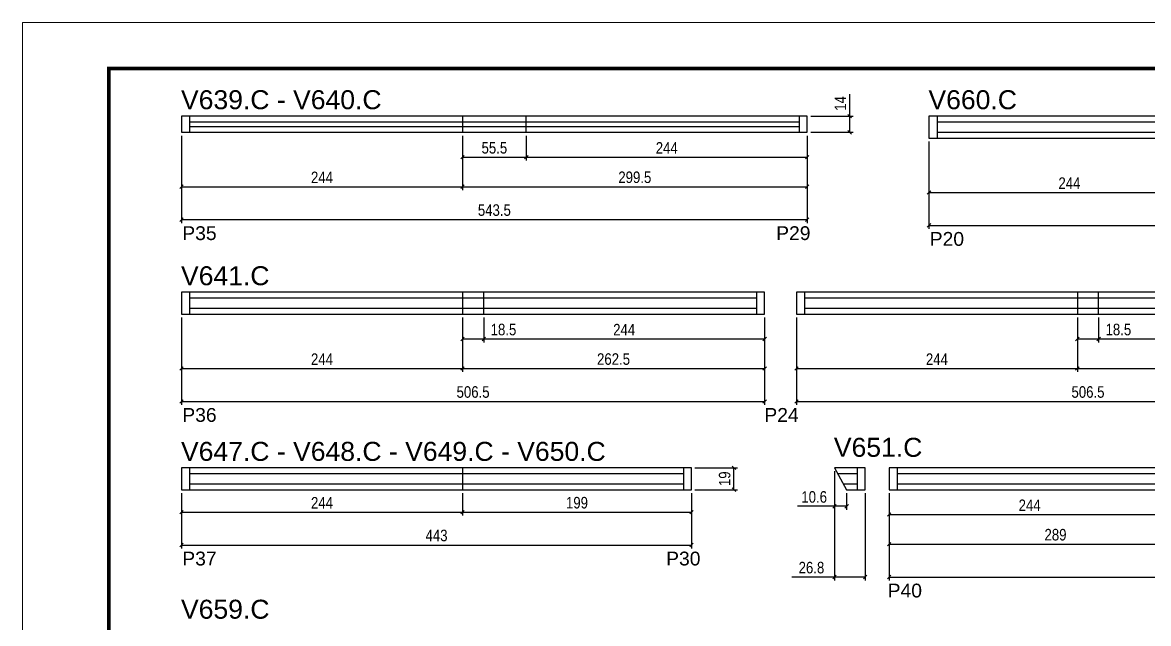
# Model space of a CAD drawing. Extents: x 1959 to 8212, y 239 to 4735.
# Drawn here: x 6727 to 7705, y 3064 to 3587 of the extents above; entities that cross this region are included whole.
import ezdxf

# ---------------------------------------------------------------- set-up
doc = ezdxf.new("R2010")
doc.units = 0
doc.linetypes.add('DASHED', pattern=[0.75, 0.5, -0.25])
for name, color, linetype in [('5', 5, 'Continuous'), ('COTA', 241, 'Continuous'), ('NOMENCLATURA', 7, 'Continuous'), ('Painéis', 200, 'Continuous'), ('SARR_2.2x7', 40, 'Continuous'), ('SARR_EDITAR', 141, 'Continuous')]:
    doc.layers.add(name, color=color, linetype=linetype)
doc.layers.add('Folhas', color=255, linetype='Continuous', lineweight=9)
doc.layers.add('SARRAFO DE PRESSAO', color=251, linetype='DASHED', lineweight=9)
doc.styles.add('COTA TECNICA', font='techl___.ttf', dxfattribs={"height": 10})
doc.styles.add('COTA TECNICA-50', font='techl___.ttf', dxfattribs={"height": 10})
doc.styles.get("Standard").update_dxf_attribs({"font": 'arial.ttf'})
doc.dimstyles.new('COTA PAINEL-50', dxfattribs={"dimtxt": 10, "dimasz": 3, "dimexe": 3, "dimexo": 3, "dimgap": 3, "dimtad": 1, "dimdec": 1, "dimzin": 12, "dimdsep": 46, "dimtxsty": 'COTA TECNICA-50', "dimblk1": 'OBLIQUE', "dimblk2": 'OBLIQUE', "dimsah": 1, "dimcen": 0.9, "dimclrd": 4, "dimclre": 4, "dimclrt": 240, "dimadec": 1, "dimazin": 3, "dimtfac": 1, "dimtdec": 1, "dimtmove": 0, "dimatfit": 3, "dimfxl": 1, "dimtolj": 1, "dimtzin": 12, "dimarcsym": 0})
doc.dimstyles.new('PAINEL', dxfattribs={"dimtxt": 10, "dimasz": 3, "dimexe": 3, "dimexo": 3, "dimgap": 3, "dimtad": 1, "dimdec": 1, "dimzin": 12, "dimdsep": 46, "dimtxsty": 'COTA TECNICA', "dimblk1": 'OBLIQUE', "dimblk2": 'OBLIQUE', "dimsah": 1, "dimcen": 0.9, "dimclrd": 4, "dimclre": 4, "dimclrt": 240, "dimadec": 1, "dimazin": 3, "dimtfac": 1, "dimtdec": 1, "dimtmove": 0, "dimatfit": 3, "dimfxl": 1, "dimtolj": 1, "dimtzin": 12, "dimarcsym": 0})

# ---------------------------------------------------------------- blocks, each defined once
blk = doc.blocks.new('9999999999')
at = {"layer": 'Folhas'}
blk.add_lwpolyline([(98138.98, 34190.21), (99623.98, 34190.21), (99623.98, 35240.21), (98138.98, 35240.21)], close=True, dxfattribs=at)
at = {"layer": 'Folhas', "color": 30, "const_width": 3}
blk.add_lwpolyline([(98213.98, 34230.21), (99583.98, 34230.21), (99583.98, 35200.21), (98213.98, 35200.21)], close=True, dxfattribs=at)
blk = doc.blocks.new('_Oblique')
at = {"color": 0, "linetype": 'ByBlock', "lineweight": -2}
blk.add_line((-0.5, -0.5), (0.5, 0.5), dxfattribs=at)
blk = doc.blocks.new('*D118')
at = {"layer": 'COTA', "color": 4, "linetype": 'ByBlock', "lineweight": -2, "transparency": 16777216}
for p, q in [((6865.39, 3488.23), (6865.39, 3412.32)), ((7408.89, 3488.23), (7408.89, 3412.32)), ((6865.39, 3415.32), (7408.89, 3415.32))]:
    blk.add_line(p, q, dxfattribs=at)
at = {"layer": 'Defpoints', "color": 0, "linetype": 'ByBlock', "transparency": 16777216}
for p in [(6865.39, 3491.23), (7408.89, 3491.23), (7408.89, 3415.32)]:
    blk.add_point(p, dxfattribs=at)
at = {"layer": 'COTA', "color": 4, "linetype": 'ByBlock', "lineweight": -2, "transparency": 16777216, "xscale": 3, "yscale": 3, "zscale": 3, "rotation": 180}
blk.add_blockref('_Oblique', (6865.39, 3415.32), dxfattribs=at)
at = {"layer": 'COTA', "color": 4, "linetype": 'ByBlock', "lineweight": -2, "transparency": 16777216, "xscale": 3, "yscale": 3, "zscale": 3}
blk.add_blockref('_Oblique', (7408.89, 3415.32), dxfattribs=at)
at = {"layer": 'COTA', "color": 240, "linetype": 'ByBlock', "transparency": 16777216, "insert": (7137.14, 3423.54), "char_height": 10, "attachment_point": 5, "style": 'COTA TECNICA-50'}
blk.add_mtext('\\A1;543.5', dxfattribs=at)
blk = doc.blocks.new('*D119')
at = {"layer": 'COTA', "color": 4, "lineweight": -2, "transparency": 16777216}
for p, q in [((6865.39, 3488.23), (6865.39, 3440.95)), ((7109.39, 3488.23), (7109.39, 3440.95)), ((6865.39, 3443.95), (7109.39, 3443.95))]:
    blk.add_line(p, q, dxfattribs=at)
at = {"layer": 'Defpoints', "color": 0, "transparency": 16777216}
for p in [(6865.39, 3491.23), (7109.39, 3491.23), (7109.39, 3443.95)]:
    blk.add_point(p, dxfattribs=at)
at = {"layer": 'COTA', "color": 4, "lineweight": -2, "transparency": 16777216, "xscale": 3, "yscale": 3, "zscale": 3, "rotation": 180}
blk.add_blockref('_Oblique', (6865.39, 3443.95), dxfattribs=at)
at = {"layer": 'COTA', "color": 4, "lineweight": -2, "transparency": 16777216, "xscale": 3, "yscale": 3, "zscale": 3}
blk.add_blockref('_Oblique', (7109.39, 3443.95), dxfattribs=at)
at = {"layer": 'COTA', "color": 240, "transparency": 16777216, "insert": (6987.39, 3452.02), "char_height": 10, "attachment_point": 5, "style": 'COTA TECNICA'}
blk.add_mtext('\\A1;244', dxfattribs=at)
blk = doc.blocks.new('*D120')
at = {"layer": 'COTA', "color": 4, "lineweight": -2, "transparency": 16777216}
for p, q in [((7109.39, 3488.23), (7109.39, 3440.95)), ((7408.89, 3488.23), (7408.89, 3440.95)), ((7109.39, 3443.95), (7408.89, 3443.95))]:
    blk.add_line(p, q, dxfattribs=at)
at = {"layer": 'Defpoints', "color": 0, "transparency": 16777216}
for p in [(7109.39, 3491.23), (7408.89, 3491.23), (7408.89, 3443.95)]:
    blk.add_point(p, dxfattribs=at)
at = {"layer": 'COTA', "color": 4, "lineweight": -2, "transparency": 16777216, "xscale": 3, "yscale": 3, "zscale": 3, "rotation": 180}
blk.add_blockref('_Oblique', (7109.39, 3443.95), dxfattribs=at)
at = {"layer": 'COTA', "color": 4, "lineweight": -2, "transparency": 16777216, "xscale": 3, "yscale": 3, "zscale": 3}
blk.add_blockref('_Oblique', (7408.89, 3443.95), dxfattribs=at)
at = {"layer": 'COTA', "color": 240, "transparency": 16777216, "insert": (7259.14, 3452.08), "char_height": 10, "attachment_point": 5, "style": 'COTA TECNICA'}
blk.add_mtext('\\A1;299.5', dxfattribs=at)
blk = doc.blocks.new('*D121')
at = {"layer": 'COTA', "color": 4, "lineweight": -2, "transparency": 16777216}
for p, q in [((7445.78, 3505.23), (7445.78, 3524.35)), ((7411.89, 3505.23), (7448.78, 3505.23)), ((7445.78, 3491.23), (7445.78, 3505.23)), ((7411.89, 3491.23), (7448.78, 3491.23))]:
    blk.add_line(p, q, dxfattribs=at)
at = {"layer": 'Defpoints', "color": 0, "transparency": 16777216}
for p in [(7408.89, 3505.23), (7445.78, 3505.23), (7408.89, 3491.23)]:
    blk.add_point(p, dxfattribs=at)
at = {"layer": 'COTA', "color": 4, "lineweight": -2, "transparency": 16777216, "xscale": 3, "yscale": 3, "zscale": 3}
for p, rotation in [((7445.78, 3505.23), 90), ((7445.78, 3491.23), 270)]:
    blk.add_blockref('_Oblique', p, dxfattribs=dict(at, rotation=rotation))
at = {"layer": 'COTA', "color": 240, "transparency": 16777216, "insert": (7437.7, 3516.29), "char_height": 10, "attachment_point": 5, "rotation": 90, "style": 'COTA TECNICA'}
blk.add_mtext('\\A1;14', dxfattribs=at)
blk = doc.blocks.new('*D122')
at = {"layer": 'COTA', "color": 4, "lineweight": -2, "transparency": 16777216}
for p, q in [((7109.39, 3488.23), (7109.39, 3466.58)), ((7164.89, 3488.23), (7164.89, 3466.58)), ((7109.39, 3469.58), (7164.89, 3469.58))]:
    blk.add_line(p, q, dxfattribs=at)
at = {"layer": 'Defpoints', "color": 0, "transparency": 16777216}
for p in [(7109.39, 3491.23), (7164.89, 3491.23), (7164.89, 3469.58)]:
    blk.add_point(p, dxfattribs=at)
at = {"layer": 'COTA', "color": 4, "lineweight": -2, "transparency": 16777216, "xscale": 3, "yscale": 3, "zscale": 3, "rotation": 180}
blk.add_blockref('_Oblique', (7109.39, 3469.58), dxfattribs=at)
at = {"layer": 'COTA', "color": 4, "lineweight": -2, "transparency": 16777216, "xscale": 3, "yscale": 3, "zscale": 3}
blk.add_blockref('_Oblique', (7164.89, 3469.58), dxfattribs=at)
at = {"layer": 'COTA', "color": 240, "transparency": 16777216, "insert": (7137.14, 3477.69), "char_height": 10, "attachment_point": 5, "style": 'COTA TECNICA'}
blk.add_mtext('\\A1;55.5', dxfattribs=at)
blk = doc.blocks.new('*D123')
at = {"layer": 'COTA', "color": 4, "lineweight": -2, "transparency": 16777216}
for p, q in [((7164.89, 3488.23), (7164.89, 3466.58)), ((7408.89, 3488.23), (7408.89, 3466.58)), ((7164.89, 3469.58), (7408.89, 3469.58))]:
    blk.add_line(p, q, dxfattribs=at)
at = {"layer": 'Defpoints', "color": 0, "transparency": 16777216}
for p in [(7164.89, 3491.23), (7408.89, 3491.23), (7408.89, 3469.58)]:
    blk.add_point(p, dxfattribs=at)
at = {"layer": 'COTA', "color": 4, "lineweight": -2, "transparency": 16777216, "xscale": 3, "yscale": 3, "zscale": 3, "rotation": 180}
blk.add_blockref('_Oblique', (7164.89, 3469.58), dxfattribs=at)
at = {"layer": 'COTA', "color": 4, "lineweight": -2, "transparency": 16777216, "xscale": 3, "yscale": 3, "zscale": 3}
blk.add_blockref('_Oblique', (7408.89, 3469.58), dxfattribs=at)
at = {"layer": 'COTA', "color": 240, "transparency": 16777216, "insert": (7286.89, 3477.66), "char_height": 10, "attachment_point": 5, "style": 'COTA TECNICA'}
blk.add_mtext('\\A1;244', dxfattribs=at)
blk = doc.blocks.new('*D124')
at = {"layer": 'COTA', "color": 4, "linetype": 'ByBlock', "lineweight": -2, "transparency": 16777216}
for p, q in [((6865.39, 3330.24), (6865.39, 3254.34)), ((7371.89, 3330.24), (7371.89, 3254.34)), ((6865.39, 3257.34), (7371.89, 3257.34))]:
    blk.add_line(p, q, dxfattribs=at)
at = {"layer": 'Defpoints', "color": 0, "linetype": 'ByBlock', "transparency": 16777216}
for p in [(6865.39, 3333.24), (7371.89, 3333.24), (7371.89, 3257.34)]:
    blk.add_point(p, dxfattribs=at)
at = {"layer": 'COTA', "color": 4, "linetype": 'ByBlock', "lineweight": -2, "transparency": 16777216, "xscale": 3, "yscale": 3, "zscale": 3, "rotation": 180}
blk.add_blockref('_Oblique', (6865.39, 3257.34), dxfattribs=at)
at = {"layer": 'COTA', "color": 4, "linetype": 'ByBlock', "lineweight": -2, "transparency": 16777216, "xscale": 3, "yscale": 3, "zscale": 3}
blk.add_blockref('_Oblique', (7371.89, 3257.34), dxfattribs=at)
at = {"layer": 'COTA', "color": 240, "linetype": 'ByBlock', "transparency": 16777216, "insert": (7118.64, 3265.45), "char_height": 10, "attachment_point": 5, "style": 'COTA TECNICA-50'}
blk.add_mtext('\\A1;506.5', dxfattribs=at)
blk = doc.blocks.new('*D127')
at = {"layer": 'COTA', "color": 4, "lineweight": -2, "transparency": 16777216}
for p, q in [((6865.39, 3330.24), (6865.39, 3282.96)), ((7109.39, 3330.24), (7109.39, 3282.96)), ((6865.39, 3285.96), (7109.39, 3285.96))]:
    blk.add_line(p, q, dxfattribs=at)
at = {"layer": 'Defpoints', "color": 0, "transparency": 16777216}
for p in [(6865.39, 3333.24), (7109.39, 3333.24), (7109.39, 3285.96)]:
    blk.add_point(p, dxfattribs=at)
at = {"layer": 'COTA', "color": 4, "lineweight": -2, "transparency": 16777216, "xscale": 3, "yscale": 3, "zscale": 3, "rotation": 180}
blk.add_blockref('_Oblique', (6865.39, 3285.96), dxfattribs=at)
at = {"layer": 'COTA', "color": 4, "lineweight": -2, "transparency": 16777216, "xscale": 3, "yscale": 3, "zscale": 3}
blk.add_blockref('_Oblique', (7109.39, 3285.96), dxfattribs=at)
at = {"layer": 'COTA', "color": 240, "transparency": 16777216, "insert": (6987.39, 3294.03), "char_height": 10, "attachment_point": 5, "style": 'COTA TECNICA'}
blk.add_mtext('\\A1;244', dxfattribs=at)
blk = doc.blocks.new('*D128')
at = {"layer": 'COTA', "color": 4, "lineweight": -2, "transparency": 16777216}
for p, q in [((7109.39, 3330.24), (7109.39, 3282.96)), ((7371.89, 3330.24), (7371.89, 3282.96)), ((7109.39, 3285.96), (7371.89, 3285.96))]:
    blk.add_line(p, q, dxfattribs=at)
at = {"layer": 'Defpoints', "color": 0, "transparency": 16777216}
for p in [(7109.39, 3333.24), (7371.89, 3333.24), (7371.89, 3285.96)]:
    blk.add_point(p, dxfattribs=at)
at = {"layer": 'COTA', "color": 4, "lineweight": -2, "transparency": 16777216, "xscale": 3, "yscale": 3, "zscale": 3, "rotation": 180}
blk.add_blockref('_Oblique', (7109.39, 3285.96), dxfattribs=at)
at = {"layer": 'COTA', "color": 4, "lineweight": -2, "transparency": 16777216, "xscale": 3, "yscale": 3, "zscale": 3}
blk.add_blockref('_Oblique', (7371.89, 3285.96), dxfattribs=at)
at = {"layer": 'COTA', "color": 240, "transparency": 16777216, "insert": (7240.64, 3294.07), "char_height": 10, "attachment_point": 5, "style": 'COTA TECNICA'}
blk.add_mtext('\\A1;262.5', dxfattribs=at)
blk = doc.blocks.new('*D125')
at = {"layer": 'COTA', "color": 4, "lineweight": -2, "transparency": 16777216}
for p, q in [((7109.39, 3330.24), (7109.39, 3308.6)), ((7127.89, 3330.24), (7127.89, 3308.6)), ((7109.39, 3311.6), (7127.89, 3311.6)), ((7127.89, 3311.6), (7159.23, 3311.6))]:
    blk.add_line(p, q, dxfattribs=at)
at = {"layer": 'Defpoints', "color": 0, "transparency": 16777216}
for p in [(7109.39, 3333.24), (7127.89, 3333.24), (7127.89, 3311.6)]:
    blk.add_point(p, dxfattribs=at)
at = {"layer": 'COTA', "color": 4, "lineweight": -2, "transparency": 16777216, "xscale": 3, "yscale": 3, "zscale": 3, "rotation": 180}
blk.add_blockref('_Oblique', (7109.39, 3311.6), dxfattribs=at)
at = {"layer": 'COTA', "color": 4, "lineweight": -2, "transparency": 16777216, "xscale": 3, "yscale": 3, "zscale": 3}
blk.add_blockref('_Oblique', (7127.89, 3311.6), dxfattribs=at)
at = {"layer": 'COTA', "color": 240, "transparency": 16777216, "insert": (7145.06, 3319.73), "char_height": 10, "attachment_point": 5, "style": 'COTA TECNICA'}
blk.add_mtext('\\A1;18.5', dxfattribs=at)
blk = doc.blocks.new('*D126')
at = {"layer": 'COTA', "color": 4, "lineweight": -2, "transparency": 16777216}
for p, q in [((7127.89, 3330.24), (7127.89, 3308.6)), ((7371.89, 3330.24), (7371.89, 3308.6)), ((7127.89, 3311.6), (7371.89, 3311.6))]:
    blk.add_line(p, q, dxfattribs=at)
at = {"layer": 'Defpoints', "color": 0, "transparency": 16777216}
for p in [(7127.89, 3333.24), (7371.89, 3333.24), (7371.89, 3311.6)]:
    blk.add_point(p, dxfattribs=at)
at = {"layer": 'COTA', "color": 4, "lineweight": -2, "transparency": 16777216, "xscale": 3, "yscale": 3, "zscale": 3, "rotation": 180}
blk.add_blockref('_Oblique', (7127.89, 3311.6), dxfattribs=at)
at = {"layer": 'COTA', "color": 4, "lineweight": -2, "transparency": 16777216, "xscale": 3, "yscale": 3, "zscale": 3}
blk.add_blockref('_Oblique', (7371.89, 3311.6), dxfattribs=at)
at = {"layer": 'COTA', "color": 240, "transparency": 16777216, "insert": (7249.89, 3319.67), "char_height": 10, "attachment_point": 5, "style": 'COTA TECNICA'}
blk.add_mtext('\\A1;244', dxfattribs=at)
blk = doc.blocks.new('*D129')
at = {"layer": 'COTA', "color": 4, "linetype": 'ByBlock', "lineweight": -2, "transparency": 16777216}
for p, q in [((7399.52, 3330.24), (7399.52, 3254.34)), ((7906.02, 3330.24), (7906.02, 3254.34)), ((7399.52, 3257.34), (7906.02, 3257.34))]:
    blk.add_line(p, q, dxfattribs=at)
at = {"layer": 'Defpoints', "color": 0, "linetype": 'ByBlock', "transparency": 16777216}
for p in [(7399.52, 3333.24), (7906.02, 3333.24), (7906.02, 3257.34)]:
    blk.add_point(p, dxfattribs=at)
at = {"layer": 'COTA', "color": 4, "linetype": 'ByBlock', "lineweight": -2, "transparency": 16777216, "xscale": 3, "yscale": 3, "zscale": 3, "rotation": 180}
blk.add_blockref('_Oblique', (7399.52, 3257.34), dxfattribs=at)
at = {"layer": 'COTA', "color": 4, "linetype": 'ByBlock', "lineweight": -2, "transparency": 16777216, "xscale": 3, "yscale": 3, "zscale": 3}
blk.add_blockref('_Oblique', (7906.02, 3257.34), dxfattribs=at)
at = {"layer": 'COTA', "color": 240, "linetype": 'ByBlock', "transparency": 16777216, "insert": (7652.77, 3265.45), "char_height": 10, "attachment_point": 5, "style": 'COTA TECNICA-50'}
blk.add_mtext('\\A1;506.5', dxfattribs=at)
blk = doc.blocks.new('*D131')
at = {"layer": 'COTA', "color": 4, "lineweight": -2, "transparency": 16777216}
for p, q in [((7399.52, 3330.24), (7399.52, 3282.96)), ((7643.52, 3330.24), (7643.52, 3282.96)), ((7399.52, 3285.96), (7643.52, 3285.96))]:
    blk.add_line(p, q, dxfattribs=at)
at = {"layer": 'Defpoints', "color": 0, "transparency": 16777216}
for p in [(7399.52, 3333.24), (7643.52, 3333.24), (7643.52, 3285.96)]:
    blk.add_point(p, dxfattribs=at)
at = {"layer": 'COTA', "color": 4, "lineweight": -2, "transparency": 16777216, "xscale": 3, "yscale": 3, "zscale": 3, "rotation": 180}
blk.add_blockref('_Oblique', (7399.52, 3285.96), dxfattribs=at)
at = {"layer": 'COTA', "color": 4, "lineweight": -2, "transparency": 16777216, "xscale": 3, "yscale": 3, "zscale": 3}
blk.add_blockref('_Oblique', (7643.52, 3285.96), dxfattribs=at)
at = {"layer": 'COTA', "color": 240, "transparency": 16777216, "insert": (7521.52, 3294.03), "char_height": 10, "attachment_point": 5, "style": 'COTA TECNICA'}
blk.add_mtext('\\A1;244', dxfattribs=at)
blk = doc.blocks.new('*D132')
at = {"layer": 'COTA', "color": 4, "lineweight": -2, "transparency": 16777216}
for p, q in [((7643.52, 3330.24), (7643.52, 3282.96)), ((7906.02, 3330.24), (7906.02, 3282.96)), ((7643.52, 3285.96), (7906.02, 3285.96))]:
    blk.add_line(p, q, dxfattribs=at)
at = {"layer": 'Defpoints', "color": 0, "transparency": 16777216}
for p in [(7643.52, 3333.24), (7906.02, 3333.24), (7906.02, 3285.96)]:
    blk.add_point(p, dxfattribs=at)
at = {"layer": 'COTA', "color": 4, "lineweight": -2, "transparency": 16777216, "xscale": 3, "yscale": 3, "zscale": 3, "rotation": 180}
blk.add_blockref('_Oblique', (7643.52, 3285.96), dxfattribs=at)
at = {"layer": 'COTA', "color": 4, "lineweight": -2, "transparency": 16777216, "xscale": 3, "yscale": 3, "zscale": 3}
blk.add_blockref('_Oblique', (7906.02, 3285.96), dxfattribs=at)
at = {"layer": 'COTA', "color": 240, "transparency": 16777216, "insert": (7774.77, 3294.07), "char_height": 10, "attachment_point": 5, "style": 'COTA TECNICA'}
blk.add_mtext('\\A1;262.5', dxfattribs=at)
blk = doc.blocks.new('*D133')
at = {"layer": 'COTA', "color": 4, "lineweight": -2, "transparency": 16777216}
for p, q in [((7643.52, 3330.24), (7643.52, 3308.6)), ((7662.02, 3330.24), (7662.02, 3308.6)), ((7643.52, 3311.6), (7662.02, 3311.6)), ((7662.02, 3311.6), (7693.36, 3311.6))]:
    blk.add_line(p, q, dxfattribs=at)
at = {"layer": 'Defpoints', "color": 0, "transparency": 16777216}
for p in [(7643.52, 3333.24), (7662.02, 3333.24), (7662.02, 3311.6)]:
    blk.add_point(p, dxfattribs=at)
at = {"layer": 'COTA', "color": 4, "lineweight": -2, "transparency": 16777216, "xscale": 3, "yscale": 3, "zscale": 3, "rotation": 180}
blk.add_blockref('_Oblique', (7643.52, 3311.6), dxfattribs=at)
at = {"layer": 'COTA', "color": 4, "lineweight": -2, "transparency": 16777216, "xscale": 3, "yscale": 3, "zscale": 3}
blk.add_blockref('_Oblique', (7662.02, 3311.6), dxfattribs=at)
at = {"layer": 'COTA', "color": 240, "transparency": 16777216, "insert": (7679.19, 3319.73), "char_height": 10, "attachment_point": 5, "style": 'COTA TECNICA'}
blk.add_mtext('\\A1;18.5', dxfattribs=at)
blk = doc.blocks.new('*D134')
at = {"layer": 'COTA', "color": 4, "lineweight": -2, "transparency": 16777216}
for p, q in [((7662.02, 3330.24), (7662.02, 3308.6)), ((7906.02, 3330.24), (7906.02, 3308.6)), ((7662.02, 3311.6), (7906.02, 3311.6))]:
    blk.add_line(p, q, dxfattribs=at)
at = {"layer": 'Defpoints', "color": 0, "transparency": 16777216}
for p in [(7662.02, 3333.24), (7906.02, 3333.24), (7906.02, 3311.6)]:
    blk.add_point(p, dxfattribs=at)
at = {"layer": 'COTA', "color": 4, "lineweight": -2, "transparency": 16777216, "xscale": 3, "yscale": 3, "zscale": 3, "rotation": 180}
blk.add_blockref('_Oblique', (7662.02, 3311.6), dxfattribs=at)
at = {"layer": 'COTA', "color": 4, "lineweight": -2, "transparency": 16777216, "xscale": 3, "yscale": 3, "zscale": 3}
blk.add_blockref('_Oblique', (7906.02, 3311.6), dxfattribs=at)
at = {"layer": 'COTA', "color": 240, "transparency": 16777216, "insert": (7784.02, 3319.67), "char_height": 10, "attachment_point": 5, "style": 'COTA TECNICA'}
blk.add_mtext('\\A1;244', dxfattribs=at)
blk = doc.blocks.new('*D135')
at = {"layer": 'COTA', "color": 4, "linetype": 'ByBlock', "lineweight": -2, "transparency": 16777216}
for p, q in [((6865.39, 3177.6), (6865.39, 3129.52)), ((7308.39, 3177.6), (7308.39, 3129.52)), ((6865.39, 3132.52), (7308.39, 3132.52))]:
    blk.add_line(p, q, dxfattribs=at)
at = {"layer": 'Defpoints', "color": 0, "linetype": 'ByBlock', "transparency": 16777216}
for p in [(6865.39, 3180.6), (7308.39, 3180.6), (7308.39, 3132.52)]:
    blk.add_point(p, dxfattribs=at)
at = {"layer": 'COTA', "color": 4, "linetype": 'ByBlock', "lineweight": -2, "transparency": 16777216, "xscale": 3, "yscale": 3, "zscale": 3, "rotation": 180}
blk.add_blockref('_Oblique', (6865.39, 3132.52), dxfattribs=at)
at = {"layer": 'COTA', "color": 4, "linetype": 'ByBlock', "lineweight": -2, "transparency": 16777216, "xscale": 3, "yscale": 3, "zscale": 3}
blk.add_blockref('_Oblique', (7308.39, 3132.52), dxfattribs=at)
at = {"layer": 'COTA', "color": 240, "linetype": 'ByBlock', "transparency": 16777216, "insert": (7086.89, 3140.74), "char_height": 10, "attachment_point": 5, "style": 'COTA TECNICA-50'}
blk.add_mtext('\\A1;443', dxfattribs=at)
blk = doc.blocks.new('*D136')
at = {"layer": 'COTA', "color": 4, "lineweight": -2, "transparency": 16777216}
for p, q in [((6865.39, 3177.6), (6865.39, 3158.14)), ((7109.39, 3177.6), (7109.39, 3158.14)), ((6865.39, 3161.14), (7109.39, 3161.14))]:
    blk.add_line(p, q, dxfattribs=at)
at = {"layer": 'Defpoints', "color": 0, "transparency": 16777216}
for p in [(6865.39, 3180.6), (7109.39, 3180.6), (7109.39, 3161.14)]:
    blk.add_point(p, dxfattribs=at)
at = {"layer": 'COTA', "color": 4, "lineweight": -2, "transparency": 16777216, "xscale": 3, "yscale": 3, "zscale": 3, "rotation": 180}
blk.add_blockref('_Oblique', (6865.39, 3161.14), dxfattribs=at)
at = {"layer": 'COTA', "color": 4, "lineweight": -2, "transparency": 16777216, "xscale": 3, "yscale": 3, "zscale": 3}
blk.add_blockref('_Oblique', (7109.39, 3161.14), dxfattribs=at)
at = {"layer": 'COTA', "color": 240, "transparency": 16777216, "insert": (6987.39, 3169.21), "char_height": 10, "attachment_point": 5, "style": 'COTA TECNICA'}
blk.add_mtext('\\A1;244', dxfattribs=at)
blk = doc.blocks.new('*D137')
at = {"layer": 'COTA', "color": 4, "lineweight": -2, "transparency": 16777216}
for p, q in [((7109.39, 3177.6), (7109.39, 3158.14)), ((7308.39, 3177.6), (7308.39, 3158.14)), ((7109.39, 3161.14), (7308.39, 3161.14))]:
    blk.add_line(p, q, dxfattribs=at)
at = {"layer": 'Defpoints', "color": 0, "transparency": 16777216}
for p in [(7109.39, 3180.6), (7308.39, 3180.6), (7308.39, 3161.14)]:
    blk.add_point(p, dxfattribs=at)
at = {"layer": 'COTA', "color": 4, "lineweight": -2, "transparency": 16777216, "xscale": 3, "yscale": 3, "zscale": 3, "rotation": 180}
blk.add_blockref('_Oblique', (7109.39, 3161.14), dxfattribs=at)
at = {"layer": 'COTA', "color": 4, "lineweight": -2, "transparency": 16777216, "xscale": 3, "yscale": 3, "zscale": 3}
blk.add_blockref('_Oblique', (7308.39, 3161.14), dxfattribs=at)
at = {"layer": 'COTA', "color": 240, "transparency": 16777216, "insert": (7208.89, 3169.23), "char_height": 10, "attachment_point": 5, "style": 'COTA TECNICA'}
blk.add_mtext('\\A1;199', dxfattribs=at)
blk = doc.blocks.new('*D138')
at = {"layer": 'COTA', "color": 4, "lineweight": -2, "transparency": 16777216}
for p, q in [((7311.39, 3199.6), (7348.28, 3199.6)), ((7345.28, 3180.6), (7345.28, 3199.6)), ((7311.39, 3180.6), (7348.28, 3180.6))]:
    blk.add_line(p, q, dxfattribs=at)
at = {"layer": 'Defpoints', "color": 0, "transparency": 16777216}
for p in [(7308.39, 3199.6), (7345.28, 3199.6), (7308.39, 3180.6)]:
    blk.add_point(p, dxfattribs=at)
at = {"layer": 'COTA', "color": 4, "lineweight": -2, "transparency": 16777216, "xscale": 3, "yscale": 3, "zscale": 3}
for p, rotation in [((7345.28, 3199.6), 90), ((7345.28, 3180.6), 270)]:
    blk.add_blockref('_Oblique', p, dxfattribs=dict(at, rotation=rotation))
at = {"layer": 'COTA', "color": 240, "transparency": 16777216, "insert": (7337.19, 3190.1), "char_height": 10, "attachment_point": 5, "rotation": 90, "style": 'COTA TECNICA'}
blk.add_mtext('\\A1;19', dxfattribs=at)
blk = doc.blocks.new('*D175')
at = {"layer": 'COTA', "color": 4, "linetype": 'ByBlock', "lineweight": -2, "transparency": 16777216}
for p, q in [((7514.65, 3483.23), (7514.65, 3407.32)), ((8024.65, 3483.23), (8024.65, 3407.32)), ((7514.65, 3410.32), (8024.65, 3410.32))]:
    blk.add_line(p, q, dxfattribs=at)
at = {"layer": 'Defpoints', "color": 0, "linetype": 'ByBlock', "transparency": 16777216}
for p in [(7514.65, 3486.23), (8024.65, 3486.23), (8024.65, 3410.32)]:
    blk.add_point(p, dxfattribs=at)
at = {"layer": 'COTA', "color": 4, "linetype": 'ByBlock', "lineweight": -2, "transparency": 16777216, "xscale": 3, "yscale": 3, "zscale": 3, "rotation": 180}
blk.add_blockref('_Oblique', (7514.65, 3410.32), dxfattribs=at)
at = {"layer": 'COTA', "color": 4, "linetype": 'ByBlock', "lineweight": -2, "transparency": 16777216, "xscale": 3, "yscale": 3, "zscale": 3}
blk.add_blockref('_Oblique', (8024.65, 3410.32), dxfattribs=at)
at = {"layer": 'COTA', "color": 240, "linetype": 'ByBlock', "transparency": 16777216, "insert": (7769.65, 3418.43), "char_height": 10, "attachment_point": 5, "style": 'COTA TECNICA-50'}
blk.add_mtext('\\A1;510', dxfattribs=at)
blk = doc.blocks.new('*D178')
at = {"layer": 'COTA', "color": 4, "lineweight": -2, "transparency": 16777216}
for p, q in [((7514.65, 3483.23), (7514.65, 3435.95)), ((7758.65, 3483.23), (7758.65, 3435.95)), ((7514.65, 3438.95), (7758.65, 3438.95))]:
    blk.add_line(p, q, dxfattribs=at)
at = {"layer": 'Defpoints', "color": 0, "transparency": 16777216}
for p in [(7514.65, 3486.23), (7758.65, 3486.23), (7758.65, 3438.95)]:
    blk.add_point(p, dxfattribs=at)
at = {"layer": 'COTA', "color": 4, "lineweight": -2, "transparency": 16777216, "xscale": 3, "yscale": 3, "zscale": 3, "rotation": 180}
blk.add_blockref('_Oblique', (7514.65, 3438.95), dxfattribs=at)
at = {"layer": 'COTA', "color": 4, "lineweight": -2, "transparency": 16777216, "xscale": 3, "yscale": 3, "zscale": 3}
blk.add_blockref('_Oblique', (7758.65, 3438.95), dxfattribs=at)
at = {"layer": 'COTA', "color": 240, "transparency": 16777216, "insert": (7636.65, 3447.02), "char_height": 10, "attachment_point": 5, "style": 'COTA TECNICA'}
blk.add_mtext('\\A1;244', dxfattribs=at)
blk = doc.blocks.new('*D183')
at = {"layer": 'COTA', "color": 4, "linetype": 'ByBlock', "lineweight": -2, "transparency": 16777216}
for p, q in [((7480.05, 3177.6), (7480.05, 3101.7)), ((8069.05, 3177.6), (8069.05, 3101.7)), ((7480.05, 3104.7), (8069.05, 3104.7))]:
    blk.add_line(p, q, dxfattribs=at)
at = {"layer": 'Defpoints', "color": 0, "linetype": 'ByBlock', "transparency": 16777216}
for p in [(7480.05, 3180.6), (8069.05, 3180.6), (8069.05, 3104.7)]:
    blk.add_point(p, dxfattribs=at)
at = {"layer": 'COTA', "color": 4, "linetype": 'ByBlock', "lineweight": -2, "transparency": 16777216, "xscale": 3, "yscale": 3, "zscale": 3, "rotation": 180}
blk.add_blockref('_Oblique', (7480.05, 3104.7), dxfattribs=at)
at = {"layer": 'COTA', "color": 4, "linetype": 'ByBlock', "lineweight": -2, "transparency": 16777216, "xscale": 3, "yscale": 3, "zscale": 3}
blk.add_blockref('_Oblique', (8069.05, 3104.7), dxfattribs=at)
at = {"layer": 'COTA', "color": 240, "linetype": 'ByBlock', "transparency": 16777216, "insert": (7774.55, 3112.84), "char_height": 10, "attachment_point": 5, "style": 'COTA TECNICA-50'}
blk.add_mtext('\\A1;589', dxfattribs=at)
blk = doc.blocks.new('*D189')
at = {"layer": 'COTA', "color": 4, "lineweight": -2, "transparency": 16777216}
for p, q in [((7480.05, 3177.6), (7480.05, 3130.32)), ((7769.05, 3177.6), (7769.05, 3130.32)), ((7480.05, 3133.32), (7769.05, 3133.32))]:
    blk.add_line(p, q, dxfattribs=at)
at = {"layer": 'Defpoints', "color": 0, "transparency": 16777216}
for p in [(7480.05, 3180.6), (7769.05, 3180.6), (7769.05, 3133.32)]:
    blk.add_point(p, dxfattribs=at)
at = {"layer": 'COTA', "color": 4, "lineweight": -2, "transparency": 16777216, "xscale": 3, "yscale": 3, "zscale": 3, "rotation": 180}
blk.add_blockref('_Oblique', (7480.05, 3133.32), dxfattribs=at)
at = {"layer": 'COTA', "color": 4, "lineweight": -2, "transparency": 16777216, "xscale": 3, "yscale": 3, "zscale": 3}
blk.add_blockref('_Oblique', (7769.05, 3133.32), dxfattribs=at)
at = {"layer": 'COTA', "color": 240, "transparency": 16777216, "insert": (7624.55, 3141.42), "char_height": 10, "attachment_point": 5, "style": 'COTA TECNICA'}
blk.add_mtext('\\A1;289', dxfattribs=at)
blk = doc.blocks.new('*D187')
at = {"layer": 'COTA', "color": 4, "lineweight": -2, "transparency": 16777216}
for p, q in [((7480.05, 3177.6), (7480.05, 3155.96)), ((7724.05, 3177.6), (7724.05, 3155.96)), ((7480.05, 3158.96), (7724.05, 3158.96))]:
    blk.add_line(p, q, dxfattribs=at)
at = {"layer": 'Defpoints', "color": 0, "transparency": 16777216}
for p in [(7480.05, 3180.6), (7724.05, 3180.6), (7724.05, 3158.96)]:
    blk.add_point(p, dxfattribs=at)
at = {"layer": 'COTA', "color": 4, "lineweight": -2, "transparency": 16777216, "xscale": 3, "yscale": 3, "zscale": 3, "rotation": 180}
blk.add_blockref('_Oblique', (7480.05, 3158.96), dxfattribs=at)
at = {"layer": 'COTA', "color": 4, "lineweight": -2, "transparency": 16777216, "xscale": 3, "yscale": 3, "zscale": 3}
blk.add_blockref('_Oblique', (7724.05, 3158.96), dxfattribs=at)
at = {"layer": 'COTA', "color": 240, "transparency": 16777216, "insert": (7602.05, 3167.03), "char_height": 10, "attachment_point": 5, "style": 'COTA TECNICA'}
blk.add_mtext('\\A1;244', dxfattribs=at)
blk = doc.blocks.new('*D185')
at = {"layer": 'COTA', "color": 4, "lineweight": -2, "transparency": 16777216}
for p, q in [((7432.5, 3196.6), (7432.5, 3101.7)), ((7459.29, 3177.6), (7459.29, 3101.7)), ((7432.5, 3104.7), (7395.63, 3104.7)), ((7459.29, 3104.7), (7432.5, 3104.7))]:
    blk.add_line(p, q, dxfattribs=at)
at = {"layer": 'Defpoints', "color": 0, "transparency": 16777216}
for p in [(7432.5, 3199.6), (7459.29, 3180.6), (7432.5, 3104.7)]:
    blk.add_point(p, dxfattribs=at)
at = {"layer": 'COTA', "color": 4, "lineweight": -2, "transparency": 16777216, "xscale": 3, "yscale": 3, "zscale": 3, "rotation": 180}
blk.add_blockref('_Oblique', (7432.5, 3104.7), dxfattribs=at)
at = {"layer": 'COTA', "color": 4, "lineweight": -2, "transparency": 16777216, "xscale": 3, "yscale": 3, "zscale": 3}
blk.add_blockref('_Oblique', (7459.29, 3104.7), dxfattribs=at)
at = {"layer": 'COTA', "color": 240, "transparency": 16777216, "insert": (7412.56, 3112.82), "char_height": 10, "attachment_point": 5, "style": 'COTA TECNICA'}
blk.add_mtext('\\A1;26.8', dxfattribs=at)
blk = doc.blocks.new('*D186')
at = {"layer": 'COTA', "color": 4, "lineweight": -2, "transparency": 16777216}
for p, q in [((7432.5, 3196.6), (7432.5, 3163.15)), ((7443.1, 3177.6), (7443.1, 3163.15)), ((7432.5, 3166.15), (7400.37, 3166.15)), ((7443.1, 3166.15), (7432.5, 3166.15))]:
    blk.add_line(p, q, dxfattribs=at)
at = {"layer": 'Defpoints', "color": 0, "transparency": 16777216}
for p in [(7432.5, 3199.6), (7443.1, 3180.6), (7432.5, 3166.15)]:
    blk.add_point(p, dxfattribs=at)
at = {"layer": 'COTA', "color": 4, "lineweight": -2, "transparency": 16777216, "xscale": 3, "yscale": 3, "zscale": 3, "rotation": 180}
blk.add_blockref('_Oblique', (7432.5, 3166.15), dxfattribs=at)
at = {"layer": 'COTA', "color": 4, "lineweight": -2, "transparency": 16777216, "xscale": 3, "yscale": 3, "zscale": 3}
blk.add_blockref('_Oblique', (7443.1, 3166.15), dxfattribs=at)
at = {"layer": 'COTA', "color": 240, "transparency": 16777216, "insert": (7414.93, 3174.25), "char_height": 10, "attachment_point": 5, "style": 'COTA TECNICA'}
blk.add_mtext('\\A1;10.6', dxfattribs=at)

msp = doc.modelspace()

# ---------------------------------------------------------------- linework, layer by layer
at = {"layer": 'Painéis', "linetype": 'ByBlock'}
for p, q in [((6865.39, 3505.23), (6865.39, 3491.23)), ((7408.89, 3505.23), (6865.39, 3505.23)), ((7109.39, 3505.23), (7109.39, 3491.23)), ((7164.89, 3491.23), (7164.89, 3505.23)), ((7408.89, 3491.23), (7408.89, 3505.23)), ((7514.65, 3505.23), (7514.65, 3486.23)), ((8024.65, 3505.23), (7514.65, 3505.23)), ((6865.39, 3491.23), (7408.89, 3491.23)), ((7514.65, 3486.23), (8024.65, 3486.23)), ((6865.39, 3352.24), (6865.39, 3333.24)), ((7371.89, 3352.24), (6865.39, 3352.24)), ((7109.39, 3352.24), (7109.39, 3333.24)), ((7127.89, 3333.24), (7127.89, 3352.24)), ((7371.89, 3333.24), (7371.89, 3352.24)), ((7399.52, 3352.24), (7399.52, 3333.24)), ((7906.02, 3352.24), (7399.52, 3352.24)), ((7643.52, 3352.24), (7643.52, 3333.24)), ((7662.02, 3333.24), (7662.02, 3352.24)), ((6865.39, 3333.24), (7371.89, 3333.24)), ((7399.52, 3333.24), (7906.02, 3333.24)), ((7109.39, 3199.6), (7109.39, 3180.6)), ((7480.05, 3199.6), (7480.05, 3180.6)), ((8069.05, 3199.6), (7480.05, 3199.6)), ((7480.05, 3180.6), (8069.05, 3180.6))]:
    msp.add_line(p, q, dxfattribs=at)
for points in [[(6865.39, 3199.6), (6865.39, 3180.6), (7308.39, 3180.6), (7308.39, 3199.6)], [(7459.29, 3180.6), (7459.29, 3199.6), (7432.5, 3199.6), (7443.1, 3180.6)]]:
    msp.add_lwpolyline(points, close=True, dxfattribs=at)
at = {"layer": 'SARR_2.2x7', "linetype": 'Continuous'}
for p, q in [((6872.39, 3505.23), (6872.39, 3491.23)), ((7401.89, 3505.23), (7401.89, 3491.23)), ((7521.65, 3505.23), (7521.65, 3486.23)), ((7521.65, 3500.23), (7758.65, 3500.23)), ((7521.65, 3491.23), (7758.65, 3491.23)), ((6872.39, 3352.24), (6872.39, 3333.24)), ((6872.39, 3347.24), (7109.39, 3347.24)), ((7109.39, 3347.24), (7364.89, 3347.24)), ((7364.89, 3352.24), (7364.89, 3333.24)), ((7406.52, 3352.24), (7406.52, 3333.24)), ((7406.52, 3347.24), (7643.52, 3347.24)), ((7643.52, 3347.24), (7899.02, 3347.24)), ((6872.39, 3338.24), (7109.39, 3338.24)), ((7109.39, 3338.24), (7364.89, 3338.24)), ((7406.52, 3338.24), (7643.52, 3338.24)), ((7643.52, 3338.24), (7899.02, 3338.24)), ((6872.39, 3199.6), (6872.39, 3180.6)), ((7301.39, 3199.6), (7301.39, 3180.6)), ((7452.29, 3199.6), (7452.29, 3180.6)), ((7487.05, 3199.6), (7487.05, 3180.6)), ((6872.39, 3194.6), (7109.39, 3194.6)), ((7109.39, 3194.6), (7301.39, 3194.6)), ((7435.29, 3194.6), (7452.29, 3194.6)), ((7487.05, 3194.6), (7769.05, 3194.6)), ((6872.39, 3185.6), (7109.39, 3185.6)), ((7109.39, 3185.6), (7301.39, 3185.6)), ((7440.31, 3185.6), (7452.29, 3185.6)), ((7487.05, 3185.6), (7769.05, 3185.6))]:
    msp.add_line(p, q, dxfattribs=at)
at = {"layer": 'SARR_EDITAR', "linetype": 'Continuous'}
for p, q in [((6872.39, 3500.23), (7109.39, 3500.23)), ((6872.39, 3496.23), (7109.39, 3496.23)), ((7109.39, 3500.23), (7401.89, 3500.23)), ((7109.39, 3496.23), (7401.89, 3496.23))]:
    msp.add_line(p, q, dxfattribs=at)

# ---------------------------------------------------------------- block references
at = {"layer": 'SARRAFO DE PRESSAO', "color": 6, "linetype": 'ByBlock'}
msp.add_blockref('9999999999', (-91411.71, -31653.56), dxfattribs=at)

# ---------------------------------------------------------------- texts
at = {"layer": '5', "linetype": 'Continuous'}
for s, p in [('P35', (6866.03, 3397.57)), ('P29', (7381.9, 3397.57)), ('P20', (7515.3, 3392.57)), ('P36', (6866.03, 3239.58)), ('P24', (7371.62, 3239.58)), ('P37', (6866.03, 3114.76)), ('P30', (7286.33, 3114.76)), ('P40', (7478.75, 3086.94))]:
    msp.add_text(s, height=12, rotation=359.99996, dxfattribs=at).set_placement(p)
at = {"layer": 'NOMENCLATURA', "linetype": 'Continuous'}
for s, p in [('V639.C - V640.C', (6864.92, 3511.29)), ('V660.C', (7514.18, 3511.29)), ('V641.C', (6864.92, 3358.3)), ('V647.C - V648.C - V649.C - V650.C', (6864.92, 3205.66)), ('V651.C', (7432.03, 3209.18)), ('V659.C', (6864.92, 3068.47))]:
    msp.add_text(s, height=16.5, dxfattribs=at).set_placement(p)

# ---------------------------------------------------------------- dimensions: what is measured, and where the dimension line sits
at = {"layer": 'COTA'}
for base, p1, p2, picture, middle in [((7445.78, 3505.23), (7408.89, 3491.23), (7408.89, 3505.23), '*D121', (7437.7, 3516.29)), ((7345.28, 3199.6), (7308.39, 3180.6), (7308.39, 3199.6), '*D138', (7337.19, 3190.1))]:
    dim = msp.add_linear_dim(base=base, p1=p1, p2=p2, angle=90, dimstyle='PAINEL', dxfattribs=at)
    dim.commit()
    dim.dimension.update_dxf_attribs({"geometry": picture, "text_midpoint": middle})
at = {"layer": 'COTA', "color": 1, "linetype": 'ByBlock'}
for base, p1, p2, picture, middle in [((7408.89, 3415.32), (6865.39, 3491.23), (7408.89, 3491.23), '*D118', (7137.14, 3423.54)), ((8024.65, 3410.32), (7514.65, 3486.23), (8024.65, 3486.23), '*D175', (7769.65, 3418.43)), ((7371.89, 3257.34), (6865.39, 3333.24), (7371.89, 3333.24), '*D124', (7118.64, 3265.45)), ((7906.02, 3257.34), (7399.52, 3333.24), (7906.02, 3333.24), '*D129', (7652.77, 3265.45)), ((7308.39, 3132.52), (6865.39, 3180.6), (7308.39, 3180.6), '*D135', (7086.89, 3140.74)), ((8069.05, 3104.7), (7480.05, 3180.6), (8069.05, 3180.6), '*D183', (7774.55, 3112.84))]:
    dim = msp.add_linear_dim(base=base, p1=p1, p2=p2, dimstyle='COTA PAINEL-50', override={"dimarcsym": 1}, dxfattribs=at)
    dim.commit()
    dim.dimension.update_dxf_attribs({"geometry": picture, "text_midpoint": middle})
at = {"layer": 'COTA'}
for base, p1, p2, picture, middle in [((7109.39, 3443.95), (6865.39, 3491.23), (7109.39, 3491.23), '*D119', (6987.39, 3452.02)), ((7164.89, 3469.58), (7109.39, 3491.23), (7164.89, 3491.23), '*D122', (7137.14, 3477.69)), ((7758.65, 3438.95), (7514.65, 3486.23), (7758.65, 3486.23), '*D178', (7636.65, 3447.02)), ((7109.39, 3285.96), (6865.39, 3333.24), (7109.39, 3333.24), '*D127', (6987.39, 3294.03)), ((7127.89, 3311.6), (7109.39, 3333.24), (7127.89, 3333.24), '*D125', (7145.06, 3319.73)), ((7643.52, 3285.96), (7399.52, 3333.24), (7643.52, 3333.24), '*D131', (7521.52, 3294.03)), ((7662.02, 3311.6), (7643.52, 3333.24), (7662.02, 3333.24), '*D133', (7679.19, 3319.73)), ((7432.5, 3104.7), (7459.29, 3180.6), (7432.5, 3199.6), '*D185', (7412.56, 3112.82)), ((7432.5, 3166.15), (7443.1, 3180.6), (7432.5, 3199.6), '*D186', (7414.93, 3174.25)), ((7109.39, 3161.14), (6865.39, 3180.6), (7109.39, 3180.6), '*D136', (6987.39, 3169.21)), ((7769.05, 3133.32), (7480.05, 3180.6), (7769.05, 3180.6), '*D189', (7624.55, 3141.42)), ((7724.05, 3158.96), (7480.05, 3180.6), (7724.05, 3180.6), '*D187', (7602.05, 3167.03))]:
    dim = msp.add_linear_dim(base=base, p1=p1, p2=p2, dimstyle='PAINEL', dxfattribs=at)
    dim.commit()
    dim.dimension.update_dxf_attribs({"geometry": picture, "text_midpoint": middle})
for base, p1, p2, picture, middle in [((7408.89, 3443.95), (7109.39, 3491.23), (7408.89, 3491.23), '*D120', (7259.14, 3452.08)), ((7408.89, 3469.58), (7164.89, 3491.23), (7408.89, 3491.23), '*D123', (7286.89, 3477.66)), ((7371.89, 3285.96), (7109.39, 3333.24), (7371.89, 3333.24), '*D128', (7240.64, 3294.07)), ((7371.89, 3311.6), (7127.89, 3333.24), (7371.89, 3333.24), '*D126', (7249.89, 3319.67)), ((7906.02, 3285.96), (7643.52, 3333.24), (7906.02, 3333.24), '*D132', (7774.77, 3294.07)), ((7906.02, 3311.6), (7662.02, 3333.24), (7906.02, 3333.24), '*D134', (7784.02, 3319.67)), ((7308.39, 3161.14), (7109.39, 3180.6), (7308.39, 3180.6), '*D137', (7208.89, 3169.23))]:
    dim = msp.add_linear_dim(base=base, p1=p1, p2=p2, dimstyle='PAINEL', override={"dimtmove": 1}, dxfattribs=at)
    dim.commit()
    dim.dimension.update_dxf_attribs({"geometry": picture, "text_midpoint": middle})

doc.saveas('drawing.dxf')
